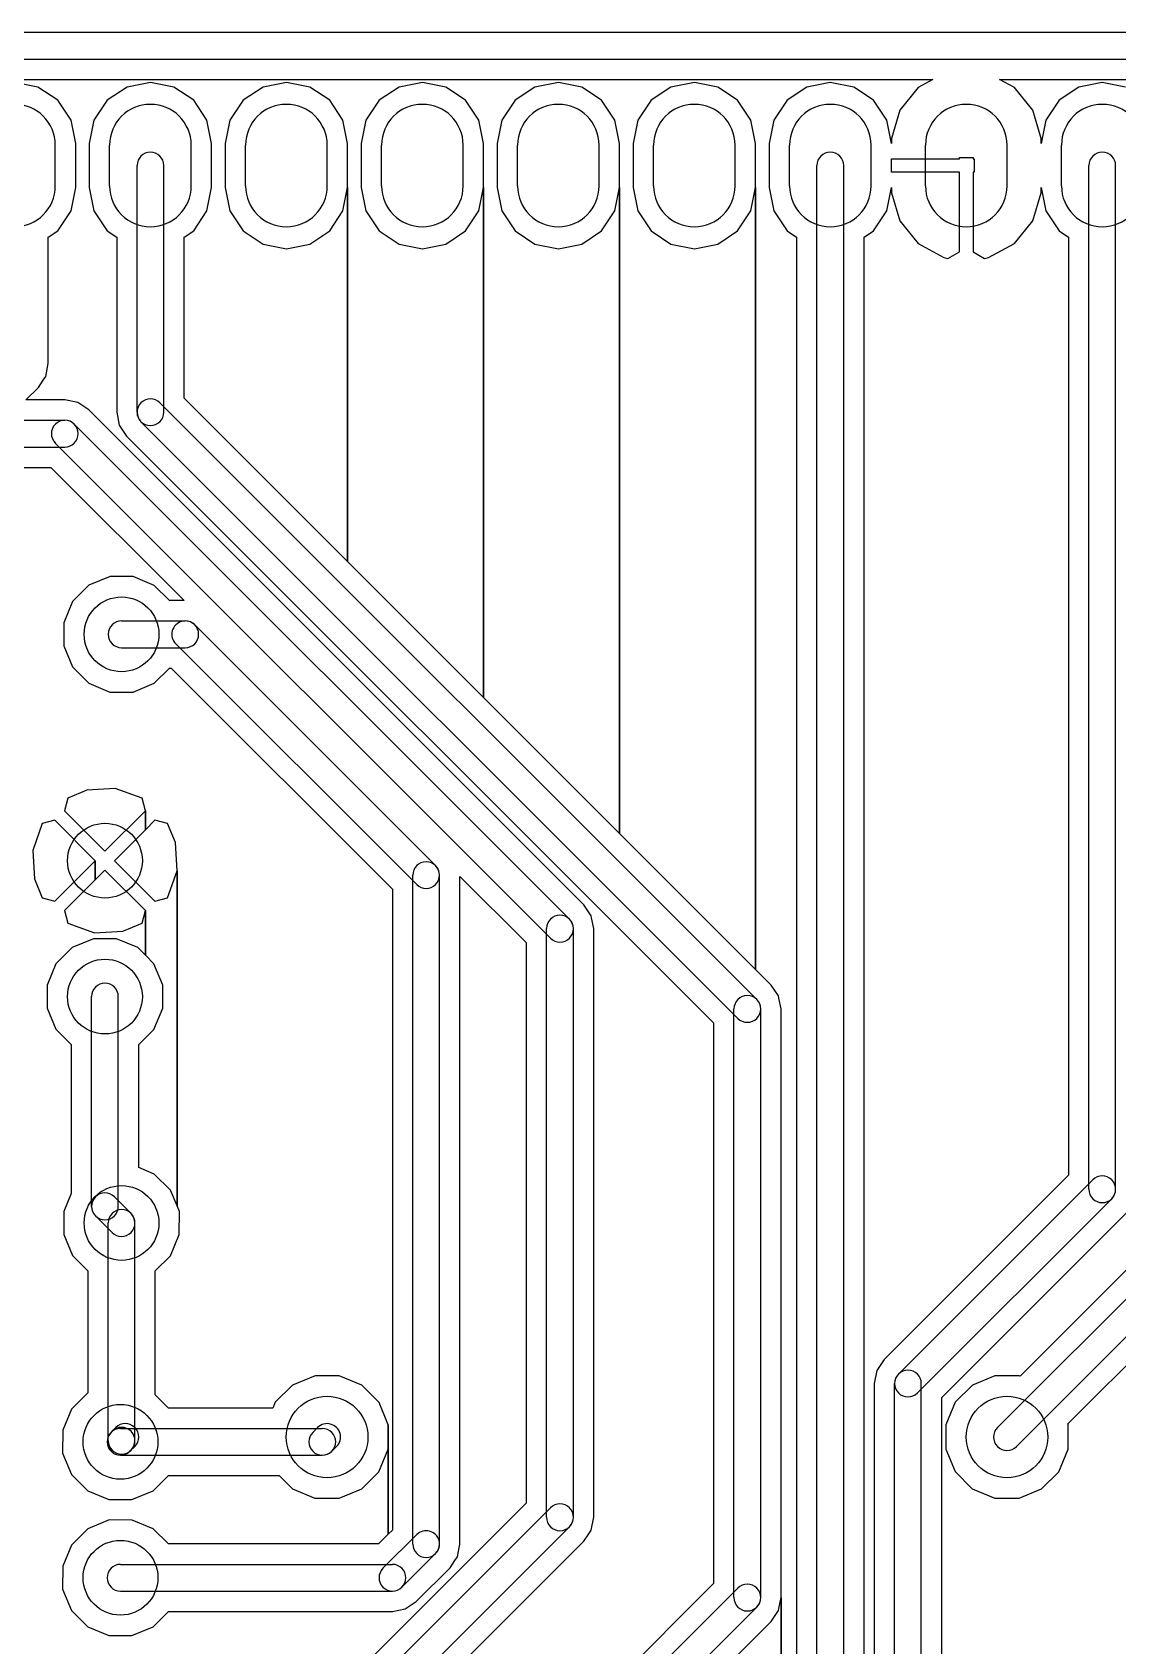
# Model space of a CAD drawing. Extents: x 114.1 to 212.9, y -157.4 to -58.6.
# Drawn here: x 159.64 to 179.92, y -88.9 to -58.75 of the extents above; entities that cross this region are included whole.
import ezdxf

# ---------------------------------------------------------------- set-up
doc = ezdxf.new("R2010")
doc.units = 0
doc.header["$MEASUREMENT"] = 0
doc.layers.add('BLACK', color=250, linetype='CONTINUOUS')

msp = doc.modelspace()

# ---------------------------------------------------------------- linework, layer by layer
at = {"layer": 'BLACK'}
for p, q in [((152, -58.75), (184, -58.75)), ((152, -59.25), (184, -59.25)), ((152.321, -59.631), (176.468, -59.631)), ((152.321, -59.631), (176.468, -59.631)), ((159.747, -59.7731), (159.31, -59.6861)), ((159.747, -59.7731), (159.31, -59.6861)), ((161.85, -59.6861), (161.413, -59.7731)), ((161.85, -59.6861), (161.413, -59.7731)), ((162.287, -59.7731), (161.85, -59.6861)), ((162.287, -59.7731), (161.85, -59.6861)), ((164.39, -59.6861), (163.953, -59.7731)), ((164.39, -59.6861), (163.953, -59.7731)), ((164.827, -59.7731), (164.39, -59.6861)), ((164.827, -59.7731), (164.39, -59.6861)), ((166.93, -59.6861), (166.493, -59.7731)), ((166.93, -59.6861), (166.493, -59.7731)), ((167.367, -59.7731), (166.93, -59.6861)), ((167.367, -59.7731), (166.93, -59.6861)), ((169.47, -59.6861), (169.033, -59.7731)), ((169.47, -59.6861), (169.033, -59.7731)), ((169.907, -59.7731), (169.47, -59.6861)), ((169.907, -59.7731), (169.47, -59.6861)), ((172.01, -59.6861), (171.573, -59.7731)), ((172.01, -59.6861), (171.573, -59.7731)), ((172.447, -59.7731), (172.01, -59.6861)), ((172.447, -59.7731), (172.01, -59.6861)), ((174.55, -59.6861), (174.113, -59.7731)), ((174.55, -59.6861), (174.113, -59.7731)), ((174.987, -59.7731), (174.55, -59.6861)), ((174.987, -59.7731), (174.55, -59.6861)), ((176.468, -59.631), (176.192, -59.7814)), ((176.468, -59.631), (176.192, -59.7814)), ((177.988, -59.7814), (177.712, -59.631)), ((177.712, -59.631), (183.739, -59.631)), ((177.988, -59.7814), (177.712, -59.631)), ((177.712, -59.631), (183.739, -59.631)), ((179.63, -59.6861), (179.193, -59.7731)), ((179.63, -59.6861), (179.193, -59.7731)), ((180.067, -59.7731), (179.63, -59.6861)), ((180.067, -59.7731), (179.63, -59.6861)), ((160.118, -60.0209), (159.747, -59.7731)), ((160.118, -60.0209), (159.747, -59.7731)), ((161.413, -59.7731), (161.042, -60.0209)), ((161.413, -59.7731), (161.042, -60.0209)), ((162.658, -60.0209), (162.287, -59.7731)), ((162.658, -60.0209), (162.287, -59.7731)), ((163.953, -59.7731), (163.582, -60.0209)), ((163.953, -59.7731), (163.582, -60.0209)), ((165.198, -60.0209), (164.827, -59.7731)), ((165.198, -60.0209), (164.827, -59.7731)), ((166.493, -59.7731), (166.122, -60.0209)), ((166.493, -59.7731), (166.122, -60.0209)), ((167.738, -60.0209), (167.367, -59.7731)), ((167.738, -60.0209), (167.367, -59.7731)), ((169.033, -59.7731), (168.662, -60.0209)), ((169.033, -59.7731), (168.662, -60.0209)), ((170.278, -60.0209), (169.907, -59.7731)), ((170.278, -60.0209), (169.907, -59.7731)), ((171.573, -59.7731), (171.202, -60.0209)), ((171.573, -59.7731), (171.202, -60.0209)), ((172.818, -60.0209), (172.447, -59.7731)), ((172.818, -60.0209), (172.447, -59.7731)), ((174.113, -59.7731), (173.742, -60.0209)), ((174.113, -59.7731), (173.742, -60.0209)), ((175.358, -60.0209), (174.987, -59.7731)), ((175.358, -60.0209), (174.987, -59.7731)), ((176.192, -59.7814), (175.848, -60.2071)), ((176.192, -59.7814), (175.848, -60.2071)), ((178.332, -60.2071), (177.988, -59.7814)), ((178.332, -60.2071), (177.988, -59.7814)), ((179.193, -59.7731), (178.822, -60.0209)), ((179.193, -59.7731), (178.822, -60.0209)), ((160.366, -60.3917), (160.118, -60.0209)), ((160.366, -60.3917), (160.118, -60.0209)), ((161.042, -60.0209), (160.794, -60.3917)), ((161.042, -60.0209), (160.794, -60.3917)), ((162.906, -60.3917), (162.658, -60.0209)), ((162.906, -60.3917), (162.658, -60.0209)), ((163.582, -60.0209), (163.334, -60.3917)), ((163.582, -60.0209), (163.334, -60.3917)), ((165.446, -60.3917), (165.198, -60.0209)), ((165.446, -60.3917), (165.198, -60.0209)), ((166.122, -60.0209), (165.874, -60.3917)), ((166.122, -60.0209), (165.874, -60.3917)), ((167.986, -60.3917), (167.738, -60.0209)), ((167.986, -60.3917), (167.738, -60.0209)), ((168.662, -60.0209), (168.414, -60.3917)), ((168.662, -60.0209), (168.414, -60.3917)), ((170.526, -60.3917), (170.278, -60.0209)), ((170.526, -60.3917), (170.278, -60.0209)), ((171.202, -60.0209), (170.954, -60.3917)), ((171.202, -60.0209), (170.954, -60.3917)), ((173.066, -60.3917), (172.818, -60.0209)), ((173.066, -60.3917), (172.818, -60.0209)), ((173.742, -60.0209), (173.494, -60.3917)), ((173.742, -60.0209), (173.494, -60.3917)), ((175.606, -60.3917), (175.358, -60.0209)), ((175.606, -60.3917), (175.358, -60.0209)), ((175.848, -60.2071), (175.693, -60.732)), ((175.848, -60.2071), (175.693, -60.732)), ((178.487, -60.732), (178.332, -60.2071)), ((178.487, -60.732), (178.332, -60.2071)), ((178.822, -60.0209), (178.574, -60.3917)), ((178.822, -60.0209), (178.574, -60.3917)), ((160.453, -60.8291), (160.366, -60.3917)), ((160.453, -60.8291), (160.366, -60.3917)), ((160.794, -60.3917), (160.707, -60.8291)), ((160.794, -60.3917), (160.707, -60.8291)), ((162.993, -60.8291), (162.906, -60.3917)), ((162.993, -60.8291), (162.906, -60.3917)), ((163.334, -60.3917), (163.247, -60.8291)), ((163.334, -60.3917), (163.247, -60.8291)), ((165.533, -60.8291), (165.446, -60.3917)), ((165.533, -60.8291), (165.446, -60.3917)), ((165.874, -60.3917), (165.787, -60.8291)), ((165.874, -60.3917), (165.787, -60.8291)), ((168.073, -60.8291), (167.986, -60.3917)), ((168.073, -60.8291), (167.986, -60.3917)), ((168.414, -60.3917), (168.327, -60.8291)), ((168.414, -60.3917), (168.327, -60.8291)), ((170.613, -60.8291), (170.526, -60.3917)), ((170.613, -60.8291), (170.526, -60.3917)), ((170.954, -60.3917), (170.867, -60.8291)), ((170.954, -60.3917), (170.867, -60.8291)), ((173.153, -60.8291), (173.066, -60.3917)), ((173.153, -60.8291), (173.066, -60.3917)), ((173.494, -60.3917), (173.407, -60.8291)), ((173.494, -60.3917), (173.407, -60.8291)), ((175.693, -60.8291), (175.606, -60.3917)), ((175.693, -60.8291), (175.606, -60.3917)), ((178.574, -60.3917), (178.487, -60.8291)), ((178.574, -60.3917), (178.487, -60.8291)), ((160.072, -61.621), (160.072, -60.859)), ((160.453, -61.6509), (160.453, -60.8291)), ((160.453, -61.6509), (160.453, -60.8291)), ((160.707, -60.8291), (160.707, -61.6509)), ((160.707, -60.8291), (160.707, -61.6509)), ((161.088, -61.621), (161.088, -60.859)), ((162.612, -61.621), (162.612, -60.859)), ((162.993, -61.6509), (162.993, -60.8291)), ((162.993, -61.6509), (162.993, -60.8291)), ((163.247, -60.8291), (163.247, -61.6509)), ((163.247, -60.8291), (163.247, -61.6509)), ((163.628, -61.621), (163.628, -60.859)), ((165.152, -61.621), (165.152, -60.859)), ((165.533, -61.6509), (165.533, -60.8291)), ((165.533, -61.6509), (165.533, -60.8291)), ((165.787, -60.8291), (165.787, -61.6509)), ((165.787, -60.8291), (165.787, -61.6509)), ((166.168, -61.621), (166.168, -60.859)), ((167.692, -61.621), (167.692, -60.859)), ((168.073, -61.6509), (168.073, -60.8291)), ((168.073, -61.6509), (168.073, -60.8291)), ((168.327, -60.8291), (168.327, -61.6509)), ((168.327, -60.8291), (168.327, -61.6509)), ((168.708, -61.621), (168.708, -60.859)), ((170.232, -61.621), (170.232, -60.859)), ((170.613, -61.6509), (170.613, -60.8291)), ((170.613, -61.6509), (170.613, -60.8291)), ((170.867, -60.8291), (170.867, -61.6509)), ((170.867, -60.8291), (170.867, -61.6509)), ((171.248, -61.621), (171.248, -60.859)), ((172.772, -61.621), (172.772, -60.859)), ((173.153, -61.6509), (173.153, -60.8291)), ((173.153, -61.6509), (173.153, -60.8291)), ((173.407, -60.8291), (173.407, -61.6509)), ((173.407, -60.8291), (173.407, -61.6509)), ((173.788, -61.621), (173.788, -60.859)), ((175.312, -61.621), (175.312, -60.859)), ((175.693, -60.732), (175.693, -60.8291)), ((175.693, -60.732), (175.693, -60.8291)), ((176.328, -61.621), (176.328, -60.859)), ((177.852, -61.621), (177.852, -60.859)), ((178.487, -60.8291), (178.487, -60.732)), ((178.487, -60.8291), (178.487, -60.732)), ((178.868, -61.621), (178.868, -60.859)), ((175.693, -61.367), (175.693, -61.113)), ((175.693, -61.113), (176.963, -61.113)), ((175.693, -61.367), (175.693, -61.113)), ((175.693, -61.113), (176.963, -61.113)), ((176.963, -61.113), (176.963, -61.093)), ((176.963, -61.093), (177.217, -61.093)), ((176.963, -61.113), (176.963, -61.093)), ((176.963, -61.093), (177.217, -61.093)), ((177.217, -61.093), (177.217, -61.113)), ((177.217, -61.093), (177.217, -61.113)), ((177.217, -61.113), (177.237, -61.113)), ((177.217, -61.113), (177.237, -61.113)), ((177.237, -61.113), (177.237, -61.367)), ((177.237, -61.113), (177.237, -61.367)), ((161.6, -65.85), (161.6, -61.24)), ((162.1, -65.85), (162.1, -61.24)), ((174.3, -90.95), (174.3, -61.24)), ((174.8, -90.95), (174.8, -61.24)), ((176.963, -61.367), (175.693, -61.367)), ((176.963, -61.367), (175.693, -61.367)), ((176.963, -62.8527), (176.963, -61.367)), ((176.963, -62.8527), (176.963, -61.367)), ((177.237, -61.367), (177.217, -61.367)), ((177.217, -61.367), (177.217, -62.8527)), ((177.237, -61.367), (177.217, -61.367)), ((177.217, -61.367), (177.217, -62.8527)), ((179.38, -80.37), (179.38, -61.24)), ((179.88, -80.37), (179.88, -61.24)), ((160.366, -62.0883), (160.453, -61.6509)), ((160.366, -62.0883), (160.453, -61.6509)), ((160.707, -61.6509), (160.794, -62.0883)), ((160.707, -61.6509), (160.794, -62.0883)), ((162.906, -62.0883), (162.993, -61.6509)), ((162.906, -62.0883), (162.993, -61.6509)), ((163.247, -61.6509), (163.334, -62.0883)), ((163.247, -61.6509), (163.334, -62.0883)), ((165.446, -62.0883), (165.533, -61.6509)), ((165.446, -62.0883), (165.533, -61.6509)), ((165.533, -68.6406), (165.533, -61.6509)), ((165.533, -61.6509), (165.533, -68.6406)), ((165.533, -68.6406), (165.533, -61.6509)), ((165.533, -61.6509), (165.533, -68.6406)), ((165.787, -61.6509), (165.874, -62.0883)), ((165.787, -61.6509), (165.874, -62.0883)), ((167.986, -62.0883), (168.073, -61.6509)), ((167.986, -62.0883), (168.073, -61.6509)), ((168.073, -71.1806), (168.073, -61.6509)), ((168.073, -61.6509), (168.073, -71.1806)), ((168.073, -71.1806), (168.073, -61.6509)), ((168.073, -61.6509), (168.073, -71.1806)), ((168.327, -61.6509), (168.414, -62.0883)), ((168.327, -61.6509), (168.414, -62.0883)), ((170.526, -62.0883), (170.613, -61.6509)), ((170.526, -62.0883), (170.613, -61.6509)), ((170.613, -73.7206), (170.613, -61.6509)), ((170.613, -61.6509), (170.613, -73.7206)), ((170.613, -73.7206), (170.613, -61.6509)), ((170.613, -61.6509), (170.613, -73.7206)), ((170.867, -61.6509), (170.954, -62.0883)), ((170.867, -61.6509), (170.954, -62.0883)), ((173.066, -62.0883), (173.153, -61.6509)), ((173.066, -62.0883), (173.153, -61.6509)), ((173.153, -76.2606), (173.153, -61.6509)), ((173.153, -61.6509), (173.153, -76.2606)), ((173.153, -76.2606), (173.153, -61.6509)), ((173.153, -61.6509), (173.153, -76.2606)), ((173.407, -61.6509), (173.494, -62.0883)), ((173.407, -61.6509), (173.494, -62.0883)), ((175.606, -62.0883), (175.693, -61.6509)), ((175.606, -62.0883), (175.693, -61.6509)), ((175.693, -61.6509), (175.693, -61.748)), ((175.693, -61.6509), (175.693, -61.748)), ((175.693, -61.748), (175.848, -62.2729)), ((175.693, -61.748), (175.848, -62.2729)), ((178.332, -62.2729), (178.487, -61.748)), ((178.332, -62.2729), (178.487, -61.748)), ((178.487, -61.748), (178.487, -61.6509)), ((178.487, -61.6509), (178.574, -62.0883)), ((178.487, -61.748), (178.487, -61.6509)), ((178.487, -61.6509), (178.574, -62.0883)), ((160.118, -62.4591), (160.366, -62.0883)), ((160.118, -62.4591), (160.366, -62.0883)), ((160.794, -62.0883), (161.042, -62.4591)), ((160.794, -62.0883), (161.042, -62.4591)), ((162.658, -62.4591), (162.906, -62.0883)), ((162.658, -62.4591), (162.906, -62.0883)), ((163.334, -62.0883), (163.582, -62.4591)), ((163.334, -62.0883), (163.582, -62.4591)), ((165.198, -62.4591), (165.446, -62.0883)), ((165.198, -62.4591), (165.446, -62.0883)), ((165.874, -62.0883), (166.122, -62.4591)), ((165.874, -62.0883), (166.122, -62.4591)), ((167.738, -62.4591), (167.986, -62.0883)), ((167.738, -62.4591), (167.986, -62.0883)), ((168.414, -62.0883), (168.662, -62.4591)), ((168.414, -62.0883), (168.662, -62.4591)), ((170.278, -62.4591), (170.526, -62.0883)), ((170.278, -62.4591), (170.526, -62.0883)), ((170.954, -62.0883), (171.202, -62.4591)), ((170.954, -62.0883), (171.202, -62.4591)), ((172.818, -62.4591), (173.066, -62.0883)), ((172.818, -62.4591), (173.066, -62.0883)), ((173.494, -62.0883), (173.742, -62.4591)), ((173.494, -62.0883), (173.742, -62.4591)), ((175.358, -62.4591), (175.606, -62.0883)), ((175.358, -62.4591), (175.606, -62.0883)), ((178.574, -62.0883), (178.822, -62.4591)), ((178.574, -62.0883), (178.822, -62.4591)), ((175.848, -62.2729), (176.192, -62.6986)), ((175.848, -62.2729), (176.192, -62.6986)), ((177.988, -62.6986), (178.332, -62.2729)), ((177.988, -62.6986), (178.332, -62.2729)), ((159.941, -62.5775), (160.118, -62.4591)), ((159.941, -62.5775), (160.118, -62.4591)), ((159.941, -64.94), (159.941, -62.5775)), ((159.941, -64.94), (159.941, -62.5775)), ((161.042, -62.4591), (161.219, -62.5775)), ((161.042, -62.4591), (161.219, -62.5775)), ((161.219, -62.5775), (161.219, -65.85)), ((161.219, -62.5775), (161.219, -65.85)), ((162.481, -62.5775), (162.658, -62.4591)), ((162.481, -62.5775), (162.658, -62.4591)), ((162.481, -65.5886), (162.481, -62.5775)), ((162.481, -65.5886), (162.481, -62.5775)), ((163.582, -62.4591), (163.953, -62.7068)), ((163.582, -62.4591), (163.953, -62.7068)), ((163.953, -62.7068), (164.39, -62.7939)), ((163.953, -62.7068), (164.39, -62.7939)), ((164.39, -62.7939), (164.827, -62.7068)), ((164.39, -62.7939), (164.827, -62.7068)), ((164.827, -62.7068), (165.198, -62.4591)), ((164.827, -62.7068), (165.198, -62.4591)), ((166.122, -62.4591), (166.493, -62.7068)), ((166.122, -62.4591), (166.493, -62.7068)), ((166.493, -62.7068), (166.93, -62.7939)), ((166.493, -62.7068), (166.93, -62.7939)), ((166.93, -62.7939), (167.367, -62.7068)), ((166.93, -62.7939), (167.367, -62.7068)), ((167.367, -62.7068), (167.738, -62.4591)), ((167.367, -62.7068), (167.738, -62.4591)), ((168.662, -62.4591), (169.033, -62.7068)), ((168.662, -62.4591), (169.033, -62.7068)), ((169.033, -62.7068), (169.47, -62.7939)), ((169.033, -62.7068), (169.47, -62.7939)), ((169.47, -62.7939), (169.907, -62.7068)), ((169.47, -62.7939), (169.907, -62.7068)), ((169.907, -62.7068), (170.278, -62.4591)), ((169.907, -62.7068), (170.278, -62.4591)), ((171.202, -62.4591), (171.573, -62.7068)), ((171.202, -62.4591), (171.573, -62.7068)), ((171.573, -62.7068), (172.01, -62.7939)), ((171.573, -62.7068), (172.01, -62.7939)), ((172.01, -62.7939), (172.447, -62.7068)), ((172.01, -62.7939), (172.447, -62.7068)), ((172.447, -62.7068), (172.818, -62.4591)), ((172.447, -62.7068), (172.818, -62.4591)), ((173.742, -62.4591), (173.919, -62.5775)), ((173.742, -62.4591), (173.919, -62.5775)), ((173.919, -62.5775), (173.919, -90.6886)), ((173.919, -62.5775), (173.919, -90.6886)), ((175.181, -62.5775), (175.358, -62.4591)), ((175.181, -62.5775), (175.358, -62.4591)), ((175.181, -90.95), (175.181, -62.5775)), ((175.181, -90.95), (175.181, -62.5775)), ((176.192, -62.6986), (176.673, -62.9603)), ((176.192, -62.6986), (176.673, -62.9603)), ((177.507, -62.9603), (177.988, -62.6986)), ((177.507, -62.9603), (177.988, -62.6986)), ((178.822, -62.4591), (178.999, -62.5775)), ((178.822, -62.4591), (178.999, -62.5775)), ((178.999, -62.5775), (178.999, -80.1086)), ((178.999, -62.5775), (178.999, -80.1086)), ((176.673, -62.9603), (176.747, -62.9752)), ((176.673, -62.9603), (176.747, -62.9752)), ((176.747, -62.9752), (176.963, -62.8527)), ((176.747, -62.9752), (176.963, -62.8527)), ((177.217, -62.8527), (177.433, -62.9752)), ((177.217, -62.8527), (177.433, -62.9752)), ((177.433, -62.9752), (177.507, -62.9603)), ((177.433, -62.9752), (177.507, -62.9603)), ((159.893, -65.1815), (159.941, -64.94)), ((159.893, -65.1815), (159.941, -64.94)), ((159.941, -64.94), (159.941, -64.94)), ((159.941, -64.94), (159.941, -64.94)), ((159.523, -65.619), (159.756, -65.3862)), ((159.523, -65.619), (159.756, -65.3862)), ((159.756, -65.3862), (159.848, -65.2494)), ((159.756, -65.3862), (159.848, -65.2494)), ((159.756, -65.3862), (159.756, -65.3862)), ((159.756, -65.3862), (159.756, -65.3862)), ((159.848, -65.2494), (159.893, -65.1815)), ((159.848, -65.2494), (159.893, -65.1815)), ((159.893, -65.1815), (159.893, -65.1815)), ((159.893, -65.1815), (159.893, -65.1815)), ((160.25, -65.619), (159.523, -65.619)), ((160.25, -65.619), (159.523, -65.619)), ((160.491, -65.667), (160.25, -65.619)), ((160.491, -65.667), (160.25, -65.619)), ((160.696, -65.8038), (160.491, -65.667)), ((160.696, -65.8038), (160.491, -65.667)), ((162.027, -65.6732), (173.177, -76.8232)), ((165.533, -68.6406), (162.481, -65.5886)), ((165.533, -68.6406), (162.481, -65.5886)), ((155.25, -66), (160.25, -66)), ((169.946, -75.0538), (160.696, -65.8038)), ((169.946, -75.0538), (160.696, -65.8038)), ((161.219, -65.85), (161.267, -66.0915)), ((161.219, -65.85), (161.267, -66.0915)), ((161.673, -66.0268), (172.823, -77.1768)), ((160.427, -66.0732), (169.677, -75.3232)), ((161.267, -66.0915), (161.404, -66.2962)), ((161.267, -66.0915), (161.404, -66.2962)), ((161.404, -66.2962), (172.369, -77.2614)), ((161.404, -66.2962), (172.369, -77.2614)), ((155.25, -66.5), (160.25, -66.5)), ((160.073, -66.4268), (169.323, -75.6768)), ((157.331, -66.881), (159.989, -66.881)), ((157.331, -66.881), (159.989, -66.881)), ((159.989, -66.881), (162.477, -69.369)), ((159.989, -66.881), (162.477, -69.369)), ((168.073, -71.1806), (165.533, -68.6406)), ((168.073, -71.1806), (165.533, -68.6406)), ((161.096, -68.9203), (160.699, -69.0843)), ((161.096, -68.9203), (160.699, -69.0843)), ((161.526, -68.9207), (161.096, -68.9203)), ((161.526, -68.9207), (161.096, -68.9203)), ((161.922, -69.0854), (161.526, -68.9207)), ((161.922, -69.0854), (161.526, -68.9207)), ((160.699, -69.0843), (160.395, -69.3877)), ((160.699, -69.0843), (160.395, -69.3877)), ((162.205, -69.369), (161.922, -69.0854)), ((162.205, -69.369), (161.922, -69.0854)), ((160.395, -69.3877), (160.231, -69.7843)), ((160.395, -69.3877), (160.231, -69.7843)), ((162.477, -69.369), (162.205, -69.369)), ((162.477, -69.369), (162.205, -69.369)), ((160.231, -69.7843), (160.23, -70.2138)), ((160.231, -69.7843), (160.23, -70.2138)), ((161.31, -69.75), (162.5, -69.75)), ((167.177, -74.3232), (162.677, -69.8232)), ((160.23, -70.2138), (160.394, -70.6107)), ((160.23, -70.2138), (160.394, -70.6107)), ((166.823, -74.6768), (162.323, -70.1768)), ((161.31, -70.25), (162.5, -70.25)), ((160.394, -70.6107), (160.698, -70.9146)), ((160.394, -70.6107), (160.698, -70.9146)), ((161.921, -70.9157), (162.206, -70.631)), ((161.921, -70.9157), (162.206, -70.631)), ((162.206, -70.631), (162.239, -70.631)), ((162.206, -70.631), (162.239, -70.631)), ((162.239, -70.631), (166.369, -74.7614)), ((162.239, -70.631), (166.369, -74.7614)), ((160.698, -70.9146), (161.094, -71.0793)), ((160.698, -70.9146), (161.094, -71.0793)), ((161.094, -71.0793), (161.524, -71.0797)), ((161.094, -71.0793), (161.524, -71.0797)), ((161.524, -71.0797), (161.921, -70.9157)), ((161.524, -71.0797), (161.921, -70.9157)), ((170.613, -73.7206), (168.073, -71.1806)), ((170.613, -73.7206), (168.073, -71.1806)), ((160.663, -72.9129), (160.307, -73.0602)), ((160.663, -72.9129), (160.307, -73.0602)), ((161.193, -72.8841), (160.663, -72.9129)), ((161.193, -72.8841), (160.663, -72.9129)), ((161.693, -73.0602), (161.193, -72.8841)), ((161.693, -73.0602), (161.193, -72.8841)), ((160.307, -73.0602), (160.245, -73.2958)), ((160.307, -73.0602), (160.245, -73.2958)), ((161.755, -73.2958), (161.693, -73.0602)), ((161.755, -73.2958), (161.693, -73.0602)), ((159.83, -73.5371), (159.654, -74.0375)), ((159.83, -73.5371), (159.654, -74.0375)), ((160.066, -73.4754), (159.83, -73.5371)), ((160.066, -73.4754), (159.83, -73.5371)), ((160.82, -74.23), (160.066, -73.4754)), ((160.82, -74.23), (160.066, -73.4754)), ((160.245, -73.2958), (161, -74.0504)), ((160.245, -73.2958), (161, -74.0504)), ((161, -74.0504), (161.755, -73.2958)), ((161, -74.0504), (161.755, -73.2958)), ((161.755, -73.655), (161.755, -73.2958)), ((161.755, -73.2958), (161.755, -73.655)), ((161.755, -73.655), (161.755, -73.2958)), ((161.755, -73.2958), (161.755, -73.655)), ((161.934, -73.4754), (161.755, -73.655)), ((161.934, -73.4754), (161.755, -73.655)), ((162.17, -73.5371), (161.934, -73.4754)), ((162.17, -73.5371), (161.934, -73.4754)), ((162.317, -73.8928), (162.17, -73.5371)), ((162.317, -73.8928), (162.17, -73.5371)), ((161.755, -73.655), (161.18, -74.23)), ((161.755, -73.655), (161.18, -74.23)), ((173.153, -76.2606), (170.613, -73.7206)), ((173.153, -76.2606), (170.613, -73.7206)), ((159.654, -74.0375), (159.683, -74.5672)), ((159.654, -74.0375), (159.683, -74.5672)), ((162.346, -74.4225), (162.317, -73.8928)), ((162.346, -74.4225), (162.317, -73.8928)), ((160.066, -74.9846), (160.82, -74.23)), ((160.066, -74.9846), (160.82, -74.23)), ((160.82, -74.5892), (160.82, -74.23)), ((160.82, -74.23), (160.82, -74.5892)), ((160.82, -74.5892), (160.82, -74.23)), ((160.82, -74.23), (160.82, -74.5892)), ((161, -74.4096), (160.82, -74.5892)), ((161, -74.4096), (160.82, -74.5892)), ((161.755, -75.1642), (161, -74.4096)), ((161.755, -75.1642), (161, -74.4096)), ((161.18, -74.23), (161.934, -74.9846)), ((161.18, -74.23), (161.934, -74.9846)), ((162.17, -74.9229), (162.346, -74.4225)), ((162.17, -74.9229), (162.346, -74.4225)), ((162.346, -80.6803), (162.346, -74.4225)), ((162.346, -74.4225), (162.346, -80.6803)), ((162.346, -80.6803), (162.346, -74.4225)), ((162.346, -74.4225), (162.346, -80.6803)), ((159.683, -74.5672), (159.83, -74.9229)), ((159.683, -74.5672), (159.83, -74.9229)), ((160.82, -74.5892), (160.245, -75.1642)), ((160.82, -74.5892), (160.245, -75.1642)), ((166.369, -74.7614), (166.369, -86.7386)), ((166.369, -74.7614), (166.369, -86.7386)), ((166.75, -87), (166.75, -74.5)), ((167.25, -87), (167.25, -74.5)), ((167.631, -87), (167.631, -74.5234)), ((167.631, -74.5234), (168.869, -75.7614)), ((167.631, -87), (167.631, -74.5234)), ((167.631, -74.5234), (168.869, -75.7614)), ((159.83, -74.9229), (160.066, -74.9846)), ((159.83, -74.9229), (160.066, -74.9846)), ((161.934, -74.9846), (162.17, -74.9229)), ((161.934, -74.9846), (162.17, -74.9229)), ((170.083, -75.2585), (169.946, -75.0538)), ((169.946, -75.0538), (169.946, -75.0538)), ((170.083, -75.2585), (169.946, -75.0538)), ((169.946, -75.0538), (169.946, -75.0538)), ((160.245, -75.1642), (160.307, -75.3998)), ((160.245, -75.1642), (160.307, -75.3998)), ((161.693, -75.3998), (161.755, -75.1642)), ((161.693, -75.3998), (161.755, -75.1642)), ((161.755, -75.9979), (161.755, -75.1642)), ((161.755, -75.1642), (161.755, -75.9979)), ((161.755, -75.9979), (161.755, -75.1642)), ((161.755, -75.1642), (161.755, -75.9979)), ((170.091, -75.2986), (170.083, -75.2585)), ((170.083, -75.2585), (170.083, -75.2585)), ((170.091, -75.2986), (170.083, -75.2585)), ((170.083, -75.2585), (170.083, -75.2585)), ((170.131, -75.5), (170.091, -75.2986)), ((170.131, -75.5), (170.091, -75.2986)), ((160.307, -75.3998), (160.807, -75.5759)), ((160.307, -75.3998), (160.807, -75.5759)), ((160.807, -75.5759), (161.337, -75.5471)), ((160.807, -75.5759), (161.337, -75.5471)), ((161.337, -75.5471), (161.693, -75.3998)), ((161.337, -75.5471), (161.693, -75.3998)), ((169.25, -86.5), (169.25, -75.5)), ((169.75, -86.5), (169.75, -75.5)), ((170.131, -86.5), (170.131, -75.5)), ((170.131, -86.5), (170.131, -75.5)), ((160.389, -75.8543), (160.085, -76.1577)), ((160.389, -75.8543), (160.085, -76.1577)), ((160.786, -75.6903), (160.389, -75.8543)), ((160.786, -75.6903), (160.389, -75.8543)), ((161.216, -75.6907), (160.786, -75.6903)), ((161.216, -75.6907), (160.786, -75.6903)), ((161.612, -75.8554), (161.216, -75.6907)), ((161.612, -75.8554), (161.216, -75.6907)), ((161.755, -75.9979), (161.612, -75.8554)), ((161.755, -75.9979), (161.612, -75.8554)), ((168.869, -75.7614), (168.869, -86.2386)), ((168.869, -75.7614), (168.869, -86.2386)), ((160.085, -76.1577), (159.921, -76.5543)), ((160.085, -76.1577), (159.921, -76.5543)), ((161.916, -76.1593), (161.755, -75.9979)), ((161.916, -76.1593), (161.755, -75.9979)), ((162.08, -76.5562), (161.916, -76.1593)), ((162.08, -76.5562), (161.916, -76.1593)), ((173.446, -76.5538), (173.153, -76.2606)), ((173.446, -76.5538), (173.153, -76.2606)), ((159.921, -76.5543), (159.92, -76.9838)), ((159.921, -76.5543), (159.92, -76.9838)), ((162.079, -76.9857), (162.08, -76.5562)), ((162.079, -76.9857), (162.08, -76.5562)), ((173.583, -76.7585), (173.446, -76.5538)), ((173.446, -76.5538), (173.446, -76.5538)), ((173.583, -76.7585), (173.446, -76.5538)), ((173.446, -76.5538), (173.446, -76.5538)), ((160.75, -80.69), (160.75, -76.77)), ((161.25, -80.69), (161.25, -76.77)), ((173.591, -76.7986), (173.583, -76.7585)), ((173.583, -76.7585), (173.583, -76.7585)), ((173.591, -76.7986), (173.583, -76.7585)), ((173.583, -76.7585), (173.583, -76.7585)), ((173.631, -77), (173.591, -76.7986)), ((173.631, -77), (173.591, -76.7986)), ((159.92, -76.9838), (160.084, -77.3807)), ((159.92, -76.9838), (160.084, -77.3807)), ((161.915, -77.3823), (162.079, -76.9857)), ((161.915, -77.3823), (162.079, -76.9857)), ((172.75, -88), (172.75, -77)), ((173.25, -88), (173.25, -77)), ((173.631, -88), (173.631, -77)), ((173.631, -88), (173.631, -77)), ((160.084, -77.3807), (160.369, -77.6659)), ((160.084, -77.3807), (160.369, -77.6659)), ((161.631, -77.6654), (161.915, -77.3823)), ((161.631, -77.6654), (161.915, -77.3823)), ((172.369, -77.2614), (172.369, -87.7386)), ((172.369, -77.2614), (172.369, -87.7386)), ((160.369, -77.6659), (160.369, -80.4512)), ((160.369, -77.6659), (160.369, -80.4512)), ((161.631, -79.9644), (161.631, -77.6654)), ((161.631, -79.9644), (161.631, -77.6654)), ((184.553, -77.9432), (177.673, -84.8232)), ((184.907, -78.2968), (178.027, -85.1768)), ((183.313, -78.6446), (178.094, -83.8637)), ((183.313, -78.6446), (178.094, -83.8637)), ((178.986, -84.7563), (185.176, -78.5662)), ((178.986, -84.7563), (185.176, -78.5662)), ((161.922, -80.0854), (161.631, -79.9644)), ((161.922, -80.0854), (161.631, -79.9644)), ((162.226, -80.3893), (161.922, -80.0854)), ((162.226, -80.3893), (161.922, -80.0854)), ((178.999, -80.1086), (175.554, -83.5538)), ((178.999, -80.1086), (175.554, -83.5538)), ((179.453, -80.1932), (175.823, -83.8232)), ((160.369, -80.4512), (160.231, -80.7843)), ((160.369, -80.4512), (160.231, -80.7843)), ((162.346, -80.6803), (162.226, -80.3893)), ((162.346, -80.6803), (162.226, -80.3893)), ((160.231, -80.7843), (160.23, -81.2138)), ((160.231, -80.7843), (160.23, -81.2138)), ((161.177, -80.5132), (161.487, -80.8232)), ((162.39, -80.7862), (162.346, -80.6803)), ((162.39, -80.7862), (162.346, -80.6803)), ((162.389, -81.2157), (162.39, -80.7862)), ((162.389, -81.2157), (162.39, -80.7862)), ((179.807, -80.5468), (176.177, -84.1768)), ((160.823, -80.8668), (161.133, -81.1768)), ((161.06, -85.07), (161.06, -81)), ((161.56, -85.07), (161.56, -81)), ((176.631, -84.2614), (180.076, -80.8162)), ((176.631, -84.2614), (180.076, -80.8162)), ((160.23, -81.2138), (160.394, -81.6107)), ((160.23, -81.2138), (160.394, -81.6107)), ((162.225, -81.6123), (162.389, -81.2157)), ((162.225, -81.6123), (162.389, -81.2157)), ((160.394, -81.6107), (160.679, -81.8959)), ((160.394, -81.6107), (160.679, -81.8959)), ((161.941, -81.8954), (162.225, -81.6123)), ((161.941, -81.8954), (162.225, -81.6123)), ((160.679, -81.8959), (160.679, -84.1746)), ((160.679, -81.8959), (160.679, -84.1746)), ((161.941, -84.2142), (161.941, -81.8954)), ((161.941, -84.2142), (161.941, -81.8954)), ((175.417, -83.7585), (175.369, -84)), ((175.417, -83.7585), (175.369, -84)), ((175.554, -83.5538), (175.417, -83.7585)), ((175.554, -83.5538), (175.417, -83.7585)), ((164.503, -84.0304), (164.182, -84.3517)), ((164.503, -84.0304), (164.182, -84.3517)), ((164.924, -83.8568), (164.503, -84.0304)), ((164.924, -83.8568), (164.503, -84.0304)), ((165.378, -83.8572), (164.924, -83.8568)), ((165.378, -83.8572), (164.924, -83.8568)), ((165.798, -84.0316), (165.378, -83.8572)), ((165.798, -84.0316), (165.378, -83.8572)), ((166.12, -84.3534), (165.798, -84.0316)), ((166.12, -84.3534), (165.798, -84.0316)), ((175.369, -84), (175.369, -91.7386)), ((175.369, -84), (175.369, -91.7386)), ((175.75, -92), (175.75, -84)), ((176.25, -92), (176.25, -84)), ((177.203, -84.0304), (176.882, -84.3517)), ((177.203, -84.0304), (176.882, -84.3517)), ((177.624, -83.8568), (177.203, -84.0304)), ((177.624, -83.8568), (177.203, -84.0304)), ((178.078, -83.8572), (177.624, -83.8568)), ((178.078, -83.8572), (177.624, -83.8568)), ((178.094, -83.8637), (178.078, -83.8572)), ((178.094, -83.8637), (178.078, -83.8572)), ((160.679, -84.1746), (160.375, -84.4777)), ((160.679, -84.1746), (160.375, -84.4777)), ((162.185, -84.459), (161.941, -84.2142)), ((162.185, -84.459), (161.941, -84.2142)), ((164.182, -84.3517), (164.137, -84.459)), ((164.182, -84.3517), (164.137, -84.459)), ((166.293, -84.7736), (166.12, -84.3534)), ((166.293, -84.7736), (166.12, -84.3534)), ((176.631, -92), (176.631, -84.2614)), ((176.631, -92), (176.631, -84.2614)), ((176.882, -84.3517), (176.707, -84.7716)), ((176.882, -84.3517), (176.707, -84.7716)), ((160.375, -84.4777), (160.211, -84.8743)), ((160.375, -84.4777), (160.211, -84.8743)), ((164.137, -84.459), (162.185, -84.459)), ((164.137, -84.459), (162.185, -84.459)), ((160.211, -84.8743), (160.21, -85.3038)), ((160.211, -84.8743), (160.21, -85.3038)), ((161.203, -84.8232), (161.113, -84.9132)), ((161.203, -84.8232), (161.113, -84.9132)), ((161.133, -84.8932), (161.113, -84.9132)), ((161.29, -84.84), (165.06, -84.84)), ((164.883, -84.9132), (164.973, -84.8232)), ((166.293, -86.8144), (166.293, -84.7736)), ((166.293, -85.2284), (166.293, -84.7736)), ((166.293, -84.7736), (166.293, -86.8144)), ((166.293, -86.8144), (166.293, -84.7736)), ((166.293, -85.2284), (166.293, -84.7736)), ((166.293, -84.7736), (166.293, -86.8144)), ((176.707, -84.7716), (176.707, -85.2264)), ((176.707, -84.7716), (176.707, -85.2264)), ((178.993, -84.7736), (178.986, -84.7563)), ((178.993, -84.7736), (178.986, -84.7563)), ((178.993, -85.2284), (178.993, -84.7736)), ((178.993, -85.2284), (178.993, -84.7736)), ((160.21, -85.3038), (160.374, -85.7007)), ((160.21, -85.3038), (160.374, -85.7007)), ((161.557, -85.1768), (161.467, -85.2668)), ((161.557, -85.1768), (161.467, -85.2668)), ((161.487, -85.2468), (161.467, -85.2668)), ((165.237, -85.2668), (165.327, -85.1768)), ((166.118, -85.6483), (166.293, -85.2284)), ((166.118, -85.6483), (166.293, -85.2284)), ((176.707, -85.2264), (176.88, -85.6466)), ((176.707, -85.2264), (176.88, -85.6466)), ((178.818, -85.6483), (178.993, -85.2284)), ((178.818, -85.6483), (178.993, -85.2284)), ((161.29, -85.34), (165.06, -85.34)), ((160.374, -85.7007), (160.678, -86.0046)), ((160.374, -85.7007), (160.678, -86.0046)), ((161.901, -86.0057), (162.186, -85.721)), ((161.901, -86.0057), (162.186, -85.721)), ((162.186, -85.721), (164.255, -85.721)), ((162.186, -85.721), (164.255, -85.721)), ((164.255, -85.721), (164.502, -85.9684)), ((164.255, -85.721), (164.502, -85.9684)), ((165.797, -85.9696), (166.118, -85.6483)), ((165.797, -85.9696), (166.118, -85.6483)), ((176.88, -85.6466), (177.202, -85.9684)), ((176.88, -85.6466), (177.202, -85.9684)), ((178.497, -85.9696), (178.818, -85.6483)), ((178.497, -85.9696), (178.818, -85.6483)), ((160.678, -86.0046), (161.074, -86.1693)), ((160.678, -86.0046), (161.074, -86.1693)), ((161.074, -86.1693), (161.504, -86.1697)), ((161.074, -86.1693), (161.504, -86.1697)), ((161.504, -86.1697), (161.901, -86.0057)), ((161.504, -86.1697), (161.901, -86.0057)), ((164.502, -85.9684), (164.922, -86.1428)), ((164.502, -85.9684), (164.922, -86.1428)), ((164.922, -86.1428), (165.376, -86.1432)), ((164.922, -86.1428), (165.376, -86.1432)), ((165.376, -86.1432), (165.797, -85.9696)), ((165.376, -86.1432), (165.797, -85.9696)), ((177.202, -85.9684), (177.622, -86.1428)), ((177.202, -85.9684), (177.622, -86.1428)), ((177.622, -86.1428), (178.076, -86.1432)), ((177.622, -86.1428), (178.076, -86.1432)), ((178.076, -86.1432), (178.497, -85.9696)), ((178.076, -86.1432), (178.497, -85.9696)), ((168.869, -86.2386), (165.569, -89.539)), ((168.869, -86.2386), (165.569, -89.539)), ((169.323, -86.3232), (165.653, -89.9932)), ((170.083, -86.7415), (170.131, -86.5)), ((170.083, -86.7415), (170.131, -86.5)), ((170.131, -86.5), (170.131, -86.5)), ((170.131, -86.5), (170.131, -86.5)), ((160.679, -86.7143), (160.375, -87.0177)), ((160.679, -86.7143), (160.375, -87.0177)), ((161.076, -86.5503), (160.679, -86.7143)), ((161.076, -86.5503), (160.679, -86.7143)), ((161.506, -86.5507), (161.076, -86.5503)), ((161.506, -86.5507), (161.076, -86.5503)), ((161.902, -86.7154), (161.506, -86.5507)), ((161.902, -86.7154), (161.506, -86.5507)), ((162.185, -86.999), (161.902, -86.7154)), ((162.185, -86.999), (161.902, -86.7154)), ((169.677, -86.6768), (166.007, -90.3468)), ((166.293, -86.8144), (166.109, -86.999)), ((166.293, -86.8144), (166.109, -86.999)), ((166.193, -87.4532), (166.823, -86.8232)), ((166.369, -86.7386), (166.293, -86.8144)), ((166.369, -86.7386), (166.293, -86.8144)), ((169.946, -86.9462), (170.038, -86.8094)), ((169.946, -86.9462), (170.038, -86.8094)), ((170.038, -86.8094), (170.083, -86.7415)), ((170.038, -86.8094), (170.083, -86.7415)), ((170.083, -86.7415), (170.083, -86.7415)), ((170.083, -86.7415), (170.083, -86.7415)), ((160.375, -87.0177), (160.211, -87.4143)), ((160.375, -87.0177), (160.211, -87.4143)), ((166.109, -86.999), (162.185, -86.999)), ((166.109, -86.999), (162.185, -86.999)), ((166.276, -90.6162), (169.946, -86.9462)), ((166.276, -90.6162), (169.946, -86.9462)), ((167.583, -87.2415), (167.631, -87)), ((167.583, -87.2415), (167.631, -87)), ((167.631, -87), (167.631, -87)), ((167.631, -87), (167.631, -87)), ((169.946, -86.9462), (169.946, -86.9462)), ((169.946, -86.9462), (169.946, -86.9462)), ((160.211, -87.4143), (160.21, -87.8438)), ((160.211, -87.4143), (160.21, -87.8438)), ((161.29, -87.38), (166.37, -87.38)), ((166.547, -87.8068), (167.177, -87.1768)), ((167.446, -87.4462), (167.538, -87.3094)), ((167.446, -87.4462), (167.538, -87.3094)), ((167.538, -87.3094), (167.583, -87.2415)), ((167.538, -87.3094), (167.583, -87.2415)), ((167.583, -87.2415), (167.583, -87.2415)), ((167.583, -87.2415), (167.583, -87.2415)), ((166.816, -88.0762), (167.446, -87.4462)), ((166.816, -88.0762), (167.446, -87.4462)), ((167.446, -87.4462), (167.446, -87.4462)), ((167.446, -87.4462), (167.446, -87.4462)), ((160.21, -87.8438), (160.374, -88.2407)), ((160.21, -87.8438), (160.374, -88.2407)), ((161.29, -87.88), (166.37, -87.88)), ((172.369, -87.7386), (165.489, -94.619)), ((172.369, -87.7386), (165.489, -94.619)), ((172.823, -87.8232), (165.573, -95.0732)), ((173.591, -88.2014), (173.631, -88)), ((173.591, -88.2014), (173.631, -88)), ((173.631, -90.9766), (173.631, -88)), ((173.631, -88), (173.631, -88)), ((173.631, -88), (173.631, -90.9766)), ((173.631, -90.9766), (173.631, -88)), ((173.631, -88), (173.631, -88)), ((173.631, -88), (173.631, -90.9766)), ((160.374, -88.2407), (160.678, -88.5446)), ((160.374, -88.2407), (160.678, -88.5446)), ((161.901, -88.5457), (162.186, -88.261)), ((161.901, -88.5457), (162.186, -88.261)), ((162.186, -88.261), (166.37, -88.261)), ((162.186, -88.261), (166.37, -88.261)), ((173.177, -88.1768), (165.927, -95.4268)), ((166.37, -88.261), (166.611, -88.213)), ((166.37, -88.261), (166.611, -88.213)), ((166.37, -88.261), (166.37, -88.261)), ((166.37, -88.261), (166.37, -88.261)), ((166.611, -88.213), (166.816, -88.0762)), ((166.611, -88.213), (166.816, -88.0762)), ((173.446, -88.4462), (173.583, -88.2415)), ((173.446, -88.4462), (173.583, -88.2415)), ((173.583, -88.2415), (173.591, -88.2014)), ((173.583, -88.2415), (173.591, -88.2014)), ((173.583, -88.2415), (173.583, -88.2415)), ((173.583, -88.2415), (173.583, -88.2415)), ((160.678, -88.5446), (161.074, -88.7093)), ((160.678, -88.5446), (161.074, -88.7093)), ((161.504, -88.7097), (161.901, -88.5457)), ((161.504, -88.7097), (161.901, -88.5457)), ((166.196, -95.6962), (173.446, -88.4462)), ((166.196, -95.6962), (173.446, -88.4462)), ((173.446, -88.4462), (173.446, -88.4462)), ((173.446, -88.4462), (173.446, -88.4462)), ((161.074, -88.7093), (161.504, -88.7097)), ((161.074, -88.7093), (161.504, -88.7097))]:
    msp.add_line(p, q, dxfattribs=at)
for centre, radius in [((161.31, -70), 0.6985), ((161, -74.23), 0.6985), ((161, -76.77), 0.6985), ((161.31, -81), 0.6985), ((161.29, -85.09), 0.6985), ((165.15, -85), 0.762), ((177.85, -85), 0.762), ((161.29, -87.63), 0.6985)]:
    msp.add_circle(centre, radius, dxfattribs=at)
for centre, radius, start, end in [((159.31, -60.859), 0.762, 360, 540), ((161.85, -60.859), 0.762, 360, 540), ((164.39, -60.859), 0.762, 360, 540), ((166.93, -60.859), 0.762, 360, 540), ((169.47, -60.859), 0.762, 360, 540), ((172.01, -60.859), 0.762, 360, 540), ((174.55, -60.859), 0.762, 360, 540), ((177.09, -60.859), 0.762, 360, 540), ((179.63, -60.859), 0.762, 360, 540), ((161.85, -61.24), 0.25, 360, 540), ((174.55, -61.24), 0.25, 360, 540), ((179.63, -61.24), 0.25, 360, 540), ((159.31, -61.621), 0.762, 180, 360), ((161.85, -61.621), 0.762, 180, 360), ((164.39, -61.621), 0.762, 180, 360), ((166.93, -61.621), 0.762, 180, 360), ((169.47, -61.621), 0.762, 180, 360), ((172.01, -61.621), 0.762, 180, 360), ((174.55, -61.621), 0.762, 180, 360), ((177.09, -61.621), 0.762, 180, 360), ((179.63, -61.621), 0.762, 180, 360), ((161.85, -65.85), 0.25, 45, 225), ((160.25, -66.25), 0.25, 45, 225), ((160.25, -66.25), 0.25, 270, 450), ((161.85, -65.85), 0.25, 180, 360), ((161.31, -70), 0.25, 90, 270), ((162.5, -70), 0.25, 405, 585), ((162.5, -70), 0.25, 270, 450), ((167, -74.5), 0.25, 360, 540), ((167, -74.5), 0.25, 225, 405), ((169.5, -75.5), 0.25, 360, 540), ((169.5, -75.5), 0.25, 225, 405), ((161, -76.77), 0.25, 360, 540), ((173, -77), 0.25, 360, 540), ((173, -77), 0.25, 225, 405), ((179.63, -80.37), 0.25, -45, 135), ((161, -80.69), 0.25, 45, 225), ((179.63, -80.37), 0.25, 180, 360), ((161, -80.69), 0.25, 180, 360), ((161.31, -81), 0.25, 360, 540), ((161.31, -81), 0.25, 225, 405), ((176, -84), 0.25, 360, 540), ((176, -84), 0.25, 135, 315), ((161.29, -85.09), 0.25, 90, 270), ((161.29, -85.09), 0.25, 135, 315), ((161.29, -85.09), 0.25, 135, 315), ((161.29, -85.09), 0.25, 135, 315), ((161.31, -85.07), 0.25, -45, 135), ((161.38, -85), 0.25, -45, 135), ((161.38, -85), 0.25, -45, 135), ((165.06, -85.09), 0.25, 135, 315), ((165.15, -85), 0.25, 315, 495), ((165.06, -85.09), 0.25, 270, 450), ((177.85, -85), 0.25, 135, 315), ((161.31, -85.07), 0.25, 180, 360), ((169.5, -86.5), 0.25, 180, 360), ((169.5, -86.5), 0.25, -45, 135), ((167, -87), 0.25, 315, 495), ((167, -87), 0.25, 180, 360), ((161.29, -87.63), 0.25, 90, 270), ((166.37, -87.63), 0.25, 270, 450), ((166.37, -87.63), 0.25, 135, 315), ((173, -88), 0.25, 180, 360), ((173, -88), 0.25, -45, 135)]:
    msp.add_arc(centre, radius, start, end, dxfattribs=at)

doc.saveas('drawing.dxf')
